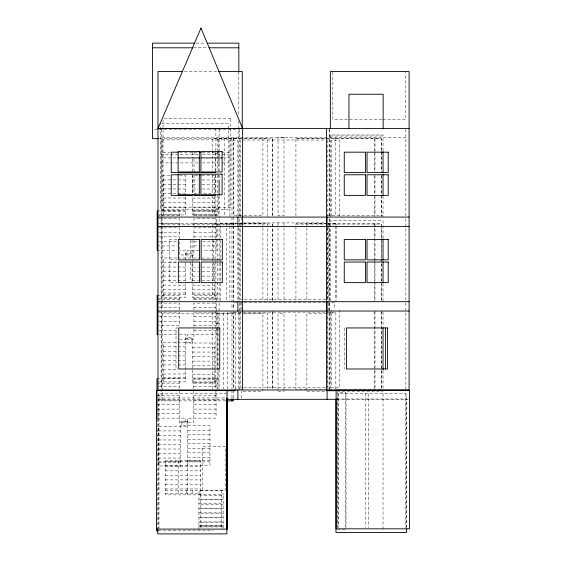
<?xml version="1.0" encoding="UTF-8"?>
<svg xmlns="http://www.w3.org/2000/svg" width="562" height="562" viewBox="0 0 562 562"><rect width="100%" height="100%" fill="white"/><g stroke="black" fill="none" stroke-linecap="round" stroke-linejoin="round"><path stroke-width="0.42" stroke-dasharray="2.81 2.11" d="M241.505 398.156L241.512 391.138M241.505 309.873L241.512 302.855M241.512 225.264L241.512 218.253M196.124 43.141L205.706 43.141M193.504 47.798L208.326 47.798M184.322 71.536L217.677 71.536M381.9 119.516L332.83 119.516L332.83 71.536M382.778 119.516L405.56 119.516L405.56 71.536M161.561 123.773L228.481 123.773L228.481 209.443L160.697 209.443L160.697 123.773M154.283 129.646L238.836 129.646M330.337 136.004L383.038 136.004M405.848 137.753L162.474 137.781L162.474 216.124M241.843 138.301L218.808 138.301L218.808 157.845M244.547 138.301L267.723 138.301L267.723 216.461M159.51 138.638L238.836 138.638M295.921 138.744L325.651 138.744M325.827 138.744L381.422 138.744L381.422 150.904M242.348 140.008L325.686 140.008M163.029 152.548L169.977 152.548M179.538 152.548L197.789 152.548M202.137 152.548L230.813 152.548M215.871 153.335L219.117 153.335M160.697 154.578L198.063 154.578M202.411 154.578L228.481 154.578M163.029 157.908L176.932 157.908M222.995 157.908L230.813 157.908M160.697 162.903L198.063 162.903M202.411 162.903L228.481 162.903M170.11 175.393L163.247 175.393L163.247 214.937L185.544 214.937L185.544 196.503M179.538 175.393L185.544 175.393L185.544 195.752M197.705 175.428L192.562 175.428L192.562 193.525L197.705 193.525M201.99 175.428L214.86 175.428L214.86 193.525L201.99 193.525M163.247 179.917L185.544 179.917M192.562 179.952L197.705 179.952M201.99 179.952L214.86 179.952M163.247 184.441L185.544 184.441M192.562 184.477L197.705 184.477M201.99 184.477L214.86 184.477M163.247 188.965L185.544 188.965M192.562 189.001L197.705 189.001M201.99 189.001L214.86 189.001M163.247 193.49L185.544 193.49M163.247 198.014L185.544 198.014M192.562 198.049L214.86 198.049M163.247 202.538L185.544 202.538M192.562 202.573L214.86 202.573M163.247 207.062L185.544 207.062M192.562 207.097L214.86 207.097M215.871 208.6L219.117 208.6M163.247 210.413L185.544 210.413M192.562 210.448L214.86 210.448M157.17 210.898L179.468 210.898L179.468 216.511M163.247 211.586L185.544 211.586M192.562 211.621L214.86 211.621M158.884 214.248L179.468 214.248M193.932 214.248L216.23 214.248M157.17 215.422L179.468 215.422M193.932 215.422L216.23 215.422M241.815 215.653L233.82 215.653L233.82 137.781M244.034 215.653L262.904 215.653L262.904 137.781M327.274 215.653L383.038 215.653M158.884 218.773L179.468 218.773L179.468 225.559M242.348 222.889L325.686 222.889M237.845 223.156L220.564 223.156L220.564 237.81M238.681 223.156L242.903 223.156M243.775 223.156L267.723 223.156L267.723 300.501M158.884 223.297L179.468 223.297M193.932 223.297L216.23 223.297M161.104 223.388L241.815 223.388M244.034 223.388L262.904 223.388L262.904 226.886M326.606 223.388L306.88 223.388L306.88 226.886M327.639 223.388L336.638 223.388L336.638 225.137M327.021 223.5L295.921 223.5L295.921 300.846M327.885 223.5L381.415 223.5L381.415 225.236M295.921 224.09L325.651 224.09M327.365 224.09L381.422 224.09L381.422 237.986M162.474 224.828L233.342 224.828M158.884 227.821L179.468 227.821L179.468 254.965L185.931 254.965L185.931 250.441L179.468 250.441M158.884 232.345L179.468 232.345M193.932 232.345L216.23 232.345M158.884 236.869L179.468 236.869M193.932 236.869L216.23 236.869M176.904 239.426L169.281 239.426L169.281 259.855L176.904 259.855M158.884 241.393L176.889 241.393M193.932 241.393L199.074 241.393M202.51 241.393L216.23 241.393M157.17 245.917L176.889 245.917M193.932 245.917L199.074 245.917M202.51 245.917L216.23 245.917M157.17 250.441L176.889 250.441M199.074 250.441L187.469 250.441L187.469 254.965L193.932 254.965L193.932 227.821L216.23 227.821L216.23 250.441L202.51 250.441M176.967 257.993L163.247 257.993L163.247 297.53L185.544 297.53L185.544 283.627M177.824 257.993L198.562 258.028M201.99 258.028L214.86 258.028L214.86 261.049M176.904 262.04L169.281 262.04L169.281 282.644L176.904 282.644M163.247 262.517L176.967 262.517M163.247 267.041L185.544 267.041M192.562 267.076L198.562 267.076M201.99 267.076L214.86 267.076M163.247 271.565L185.544 271.565M192.562 271.601L198.562 271.601M201.99 271.601L214.86 271.601M163.247 276.09L185.544 276.09M192.562 276.125L198.562 276.125M201.99 276.125L214.86 276.125M163.247 280.614L185.544 280.614M192.562 280.649L198.562 280.649M201.99 280.649L214.86 280.649M163.247 285.138L185.544 285.138M192.562 285.173L214.86 285.173M163.247 289.662L185.544 289.662M192.562 289.697L214.86 289.697M163.247 293.006L185.544 293.006M192.562 293.048L214.86 293.048M215.871 294.038L219.117 294.038M163.247 294.186L185.544 294.186M192.562 294.221L214.86 294.221M157.17 295.226L179.468 295.226L179.468 300.839M158.884 298.577L179.468 298.577M193.932 298.577L216.23 298.577M157.17 299.75L179.468 299.75M193.932 299.75L216.23 299.75M325.595 302.785L233.82 302.785L233.82 309.585M326.768 302.785L334.762 302.785L334.762 309.585M158.884 303.101L179.468 303.101L179.468 309.887M158.884 307.625L179.468 307.625M193.932 307.625L216.23 307.625M158.884 312.149L179.468 312.149L179.468 325.721L158.884 325.721M233.82 312.135L241.815 312.135M243.557 312.135L325.595 312.135M327.379 312.135L334.762 312.135M244.034 313.821L262.904 313.821L262.904 390.815M326.606 313.821L306.88 313.821L306.88 390.815M158.884 316.673L179.468 316.673M193.932 316.673L216.23 316.673M158.884 321.197L179.468 321.197M193.932 321.197L216.23 321.197M215.871 323.74L219.117 323.74M193.932 325.721L216.23 325.721M177.768 327.948L176.018 327.948L176.018 368.981L177.768 368.981M158.884 330.245L177.754 330.245M193.932 330.245L216.23 330.245M158.884 334.769L177.754 334.769M179.468 334.769L185.931 334.769L185.931 339.293L179.468 339.293M163.247 346.845L185.544 346.845M192.562 347.534L214.86 347.534M163.247 351.369L185.544 351.369M192.562 352.058L214.86 352.058M163.247 355.894L185.544 355.894M192.562 356.582L214.86 356.582M163.247 360.418L185.544 360.418M192.562 361.106L214.86 361.106M163.247 364.942L185.544 364.942M192.562 365.63L214.86 365.63M163.247 369.466L177.824 369.466M163.247 373.99L185.544 373.99M192.562 374.678L214.86 374.678M163.247 377.334L185.544 377.334M192.562 378.029L214.86 378.029M163.247 378.514L185.544 378.514M156.988 378.605L179.285 378.605L179.285 389.494M215.871 379.006L219.117 379.006M192.562 379.202L214.86 379.202M158.709 381.956L185.544 381.858L185.544 370.218M193.757 381.956L216.054 381.956M156.988 383.129L179.285 383.129M193.757 383.129L216.054 383.129M158.709 386.48L179.285 386.48M193.757 386.48L216.054 386.48M241.815 389.052L233.82 389.052L233.82 311.186M243.177 391.693L262.904 391.693M278.021 391.693L284.021 391.693M306.88 391.693L326.606 391.693M337.249 391.693L383.038 391.693M227.174 393.688L158.449 393.688L158.449 528.399M156.988 395.529L179.285 395.529M193.757 395.529L216.054 395.529M157.711 397.959L226.844 397.959M335.957 398.985L406.6 398.985L406.6 527.163M157.985 399.322L225.847 399.322M337.383 399.322L408.23 399.322M156.988 400.053L179.285 400.053M193.757 400.053L216.054 400.053M225.847 400.868L161.104 400.868L161.104 313.821L233.342 313.821L233.342 389.55M156.988 404.577L179.285 404.577M193.757 404.577L216.054 404.577M156.988 409.101L179.285 409.101M193.757 409.101L216.054 409.101M156.988 413.625L179.285 413.625M193.757 413.625L216.054 413.625M156.988 418.149L185.748 418.149L185.748 422.673L179.285 422.673L179.285 391.004M187.673 430.225L209.97 430.225M158.365 430.913L180.662 430.913M187.673 434.749L209.97 434.749M158.365 435.438L180.662 435.438M187.673 439.273L209.97 439.273M158.365 439.962L180.662 439.962M187.673 443.797L209.97 443.797M158.365 444.486L180.662 444.486M187.673 448.321L209.97 448.321M158.365 449.01L180.662 449.01M187.673 452.846L209.97 452.846M158.365 453.534L180.662 453.534M187.673 457.37L209.97 457.37M158.365 458.058L180.662 458.058M209.97 460.714L187.673 460.714L187.638 494.869M158.365 461.409L180.662 461.409M165.34 461.809L200.683 461.809M187.673 461.894L209.97 461.894M158.365 462.582L180.662 462.582M165.34 465.315L209.97 465.238L209.97 425.701L181.21 425.701L181.21 421.177L187.673 421.177L187.673 465.238M165.34 466.334L200.683 466.334M165.34 470.858L200.683 470.858M165.34 475.382L200.683 475.382M165.34 479.906L200.683 479.906M165.34 484.43L200.683 484.43M165.34 488.954L200.683 488.954M165.34 490.345L200.683 490.345M200.718 490.724L223.016 490.724L223.016 495.248M165.34 493.478L200.683 493.478M200.683 494.869L165.34 494.869L165.34 460.791L200.683 460.791L200.718 495.248L223.128 495.248L223.128 529.509M198.927 499.26L221.217 499.26M200.831 499.773L223.128 499.773M198.927 503.784L221.217 503.784M200.831 504.297L223.128 504.297M198.927 508.308L221.217 508.308M200.831 508.821L223.128 508.821M198.927 512.832L221.217 512.832M200.831 513.345L223.128 513.345M198.927 517.356L221.217 517.356M200.831 517.869L223.128 517.869M198.927 521.873L221.217 521.873M200.831 522.393L223.128 522.393M198.927 525.224L221.217 525.224M200.831 525.744L223.128 525.744M198.927 526.397L221.217 526.397M200.831 526.917L223.128 526.917M337.509 529.811L345.63 529.811M158.308 530.823L213.167 530.823M406.178 527.521L406.178 393.688L337.994 393.688L337.994 527.521M405.848 129.281L405.848 217.93M405.848 218.808L405.848 302.194M405.848 303.073L405.848 389.972M405.694 393.688L405.694 527.521M383.038 150.918L383.038 134.971L330.337 134.971L330.337 216.686M383.038 196.356L383.038 216.686M383.038 238.119L383.038 220.578L330.337 220.578L330.337 301.26M383.038 283.719L383.038 301.26M383.038 311.889L383.038 326.796M383.038 370.646L383.038 389.066M383.038 393.688L383.038 529.271M381.422 151.768L381.422 171.747M381.422 175.218L381.422 194.326M381.422 195.197L381.422 216.04M381.422 238.857L381.422 281.414M381.422 282.279L381.422 300.515M381.422 311.011L381.422 389.178L295.921 389.178L295.921 311.847M381.415 150.735L381.415 138.575L295.921 138.575L295.921 216.742M381.415 151.607L381.415 171.579M381.415 175.92L381.415 194.157M381.415 195.028L381.415 216.742M381.415 226.1L381.415 258.239M381.415 259.103L381.415 300.789M381.415 311.903L381.415 389.199M374.987 138.744L374.987 150.904M374.987 151.768L374.987 171.747M374.987 175.218L374.987 194.326M374.987 195.197L374.987 216.04M374.987 224.09L374.987 237.986M374.987 238.857L374.987 281.414M374.987 282.279L374.987 300.515M374.987 311.011L374.987 389.178M374.798 138.575L374.798 152.471M374.798 153.342L374.798 171.579M374.798 175.92L374.798 195.899M374.798 196.763L374.798 216.742M374.798 223.5L374.798 226.971M374.798 227.842L374.798 259.974M374.798 260.838L374.798 301.661M374.798 311.903L374.798 389.199M368.679 393.688L368.679 527.521M365.771 393.688L365.771 527.521M346.023 393.688L346.023 527.521M345.63 527.184L345.63 392.241L337.509 392.241L337.509 527.184M344.373 327.948L344.373 368.981M339.518 309.985L339.518 387.85L331.524 387.85L331.524 309.985M339.434 216.293L339.434 140.17L331.44 140.17L331.44 216.293M338.486 393.688L338.486 527.521M336.638 226.015L336.638 300.382M335.837 388.974L335.837 312.858L327.843 312.858L327.843 388.974M335.633 223.388L335.633 225.137M335.633 226.015L335.633 300.382M335.268 137.781L335.268 215.653M330.337 311.889L330.337 389.066M329.683 129.281L329.683 217.93M329.683 218.808L329.683 302.194M329.683 303.073L329.683 389.972M329.135 129.281L329.135 217.93M329.135 218.808L329.135 302.194M329.135 303.073L329.135 389.094M328.644 223.388L328.644 225.137M328.644 226.015L328.644 300.382M328.608 302.785L328.608 309.585M327.639 227.765L327.639 300.382M327.442 140.008L327.442 216.588M327.442 227.245L327.442 299.469L240.599 299.469L240.599 222.889M327.442 310.688L327.442 387.267L240.599 387.267L240.599 310.688M306.88 227.765L306.88 301.26M284.021 222.889L284.021 301.26M284.021 390.822L284.021 313.329L278.021 313.329L278.021 390.822M278.021 222.889L278.021 301.26M272.654 215.998L272.654 138.702L212.422 138.702L212.422 149.991M272.654 300.41L272.654 223.985L212.422 223.985L212.422 237.881M272.654 311.741L272.654 389.037M272.535 138.702L272.535 215.998M272.535 223.985L272.535 300.41M272.535 311.741L272.535 389.037M267.723 388.813L267.723 313.09L218.091 313.09L218.091 327.751M262.904 227.765L262.904 301.26M240.599 140.008L240.599 216.588M240.599 302.785L240.599 309.585M239.363 129.281L239.363 217.93M239.363 218.808L239.363 302.194M239.363 303.073L239.363 389.972M238.836 71.971L238.836 115.927M238.829 121.167L238.822 216.173M238.822 227.589L238.822 300.438M238.822 311.847L238.822 389.972M237.874 216.293L237.874 140.17L229.879 140.17L229.879 216.293M237.874 227.765L237.874 300.382M235.478 388.974L235.478 312.858L227.484 312.858L227.484 388.974M233.82 223.388L233.82 225.137M233.82 226.015L233.82 300.382M233.342 137.781L233.342 216.124M233.342 216.995L233.342 225.13M233.342 226.001L233.342 309.564M233.342 390.421L233.342 398.261M231.973 225.179L231.973 139.875L161.104 139.875L161.104 225.179M231.973 226.001L231.973 309.564M231.973 313.821L231.973 389.55M231.973 390.421L231.973 398.261M229.879 223.388L229.879 225.137M229.879 226.015L229.879 300.382M226.247 223.156L226.247 300.501M224.491 138.301L224.491 216.461M223.774 313.09L223.774 388.813M221.33 490.212L221.33 494.736L198.927 494.736L198.927 529.748M221.217 494.736L221.217 529.748M220.564 240.255L220.564 259.792M220.564 260.606L220.564 262.236M220.564 263.051L220.564 281.773M220.564 283.403L220.564 300.501M219.117 129.281L219.117 170.876M219.117 174.923L219.117 180.191M219.117 195.99L219.117 217.93M219.117 218.808L219.117 302.194M219.117 303.073L219.117 326.775M219.117 369.782L219.117 389.972M218.808 158.653L218.808 170.869M218.808 174.937L218.808 179.826M218.808 196.925L218.808 216.461M218.091 328.566L218.091 388.813M217.403 138.702L217.403 149.991M217.403 150.862L217.403 170.834M217.403 175.175L217.403 215.998M217.403 223.985L217.403 237.881M217.403 238.752L217.403 281.309M217.403 282.173L217.403 300.41M217.403 311.741L217.403 326.508M217.403 327.379L217.403 389.037M217.051 328.826L217.051 368.103M216.23 216.511L216.23 210.898L193.932 210.898L193.932 216.511M216.23 227.062L216.23 218.773L193.932 218.773L193.932 227.062M216.23 300.839L216.23 295.226L193.932 295.226L193.932 300.839M216.23 311.39L216.23 303.101L193.932 303.101L193.932 311.39M215.871 128.403L215.871 170.876M215.871 174.923L215.871 216.173M215.871 217.051L215.871 300.438M215.871 301.316L215.871 389.094M215.871 389.972L215.871 399.322M215.204 152.169L215.204 158.126M215.204 158.976L215.204 170.89M215.204 174.775L215.204 193.665M214.86 196.545L214.86 214.972L192.562 214.972L192.562 196.545M214.86 263.311L214.86 282.911M214.86 283.67L214.86 297.572L192.562 297.572L192.562 283.67M214.86 369.403L214.86 343.01L186.099 343.01L186.099 338.486L192.562 338.486L192.562 369.403M214.86 370.154L214.86 382.553L192.562 382.553L192.562 370.154M213.244 240.283L213.244 258.155M213.244 262.04L213.244 281.78M212.422 150.862L212.422 170.834M212.422 175.175L212.422 194.283M212.422 195.155L212.422 215.998M212.422 238.752L212.422 281.309M212.422 282.173L212.422 300.41M212.422 311.741L212.422 326.508M212.422 327.379L212.422 389.037M202.538 490.155L202.538 446.467L225.39 446.467L225.39 490.155L199.032 490.212L199.11 494.883M200.831 495.248L200.831 529.509M194.03 152.169L194.03 158.126M194.03 158.976L194.03 172.597M194.03 174.775L194.03 193.665M192.562 262.552L192.562 253.504L185.544 253.469L185.544 262.517M192.562 263.311L192.562 282.911M192.647 490.359L192.668 494.883M192.422 152.169L192.422 158.126M192.422 158.976L192.422 170.89M192.422 174.775L192.422 193.665M192.063 240.283L192.063 259.855M192.063 263.754L192.063 281.78M190.455 240.283L190.455 258.155M190.455 262.04L190.455 281.78M186.212 490.359L186.212 494.883M186.099 253.504L186.099 258.028M185.544 263.269L185.544 282.876M185.544 369.466L185.544 337.797L192.007 337.797L192.007 342.321L163.247 342.321L163.247 381.858M178.386 460.791L178.386 494.869M162.474 216.995L162.474 225.13M162.474 226.001L162.474 309.564M162.474 313.821L162.474 400.868M161.231 129.281L161.231 389.094M161.104 226.001L161.104 309.564M158.983 393.688L158.983 528.399M157.711 419.006L157.711 528.638M230.813 118.779L163.029 118.779L163.029 207.413L230.813 207.413L230.813 118.779M284.021 137.283L278.021 137.283L278.021 215.653L284.021 215.653L284.021 137.283M216.23 312.149L193.932 312.149L193.932 339.293L187.469 339.293L187.469 334.769L216.23 334.769L216.23 312.149M216.054 378.605L193.757 378.605L193.757 422.673L187.294 422.673L187.294 418.149L216.054 418.149L216.054 378.605M187.125 421.865L180.662 421.865L180.662 465.933L158.365 465.933L158.365 426.389L187.125 426.389L187.125 421.865"/><path stroke-width="0.84" d="M194.375 43.141L152.534 43.141L152.541 138.638L158.639 138.638M207.455 43.141L238.836 43.141L238.836 71.971M152.541 47.798L192.633 47.798M209.197 47.798L238.836 47.798M182.566 71.536L157.985 71.536L157.985 389.972L409.101 389.972L409.101 71.536L330.337 71.536L330.337 128.403M218.555 71.536L242.257 71.536L242.257 128.403M157.985 128.403L409.101 128.403M178.133 152.169L171.241 152.169L171.241 172.597L192.422 172.597L192.422 171.979M199.306 152.169L200.915 152.169M177.803 157.908L199.531 157.908M201.266 157.908L222.123 157.908M178.133 174.775L171.241 174.775L171.241 195.379L192.422 195.379L192.422 194.768M199.306 174.775L200.915 174.775M157.985 217.08L409.101 217.08M157.985 226.437L409.101 226.437M157.985 301.689L409.101 301.689M157.985 311.039L409.101 311.039M227.484 390.723L235.478 390.723M327.843 390.723L335.837 390.723M226.465 399.322L336.694 399.322M226.338 400.868L233.342 400.868L233.342 399.125M156.566 529.095L227.041 529.095L227.041 390.513L156.566 390.513L156.566 530.823L158.308 530.823M406.6 528.919L406.6 532.425L335.957 532.425L335.957 398.985M385.399 327.948L385.399 368.981M383.151 128.424L383.151 94.24L348.967 94.24L348.967 128.424M383.038 151.635L383.038 172.836M383.038 174.438L383.038 195.639M383.038 238.998L383.038 260.044M383.038 261.794L383.038 282.841M383.038 327.674L383.038 369.768M327.098 217.08L327.098 226.437M327.098 301.689L327.098 311.039M327.098 389.972L327.098 399.322M326.431 128.403L326.431 389.972M242.615 128.403L242.615 389.972M237.874 217.08L237.874 226.437M237.874 301.689L237.874 311.039M237.874 389.972L237.874 399.322M231.973 399.125L231.973 400.868M227.174 398.936L227.174 529.271M226.844 397.959L226.844 533.9L157.711 533.9L157.711 528.638M219.117 180.191L219.117 195.112M215.204 171.979L215.204 172.597L194.03 172.597L194.03 171.979M215.204 194.768L215.204 195.379L194.03 195.379L194.03 194.768M157.17 210.898L157.17 250.441M157.17 295.226L157.17 334.769M156.988 378.605L156.988 418.149M200.985 28.1L157.985 128.508L242.615 128.508L200.985 28.1M199.306 151.557L178.133 151.557L178.133 171.979L199.306 171.979L199.306 151.557M222.095 151.557L200.915 151.557L200.915 171.979L222.095 171.979L222.095 151.557M365.441 152.169L344.26 152.169L344.26 172.597L365.441 172.597L365.441 152.169M388.223 152.169L367.049 152.169L367.049 172.597L388.223 172.597L388.223 152.169M199.306 174.164L178.133 174.164L178.133 194.768L199.306 194.768L199.306 174.164M222.095 174.164L200.915 174.164L200.915 194.768L222.095 194.768L222.095 174.164M365.441 174.775L344.26 174.775L344.26 195.379L365.441 195.379L365.441 174.775M388.223 174.775L367.049 174.775L367.049 195.379L388.223 195.379L388.223 174.775M199.538 239.426L178.365 239.426L178.365 259.855L199.538 259.855L199.538 239.426M222.327 239.426L201.147 239.426L201.147 259.855L222.327 259.855L222.327 239.426M365.441 239.426L344.26 239.426L344.26 259.855L365.441 259.855L365.441 239.426M388.223 239.426L367.049 239.426L367.049 259.855L388.223 259.855L388.223 239.426M199.538 262.04L178.365 262.04L178.365 282.644L199.538 282.644L199.538 262.04M222.327 262.04L201.147 262.04L201.147 282.644L222.327 282.644L222.327 262.04M365.441 262.04L344.26 262.04L344.26 282.644L365.441 282.644L365.441 262.04M388.223 262.04L367.049 262.04L367.049 282.644L388.223 282.644L388.223 262.04M219.749 327.948L178.723 327.948L178.723 368.981L219.749 368.981L219.749 327.948M387.471 327.948L346.445 327.948L346.445 368.981L387.471 368.981L387.471 327.948M409.466 390.239L336.104 390.239L336.104 528.821L409.466 528.821L409.466 390.239"/></g></svg>
